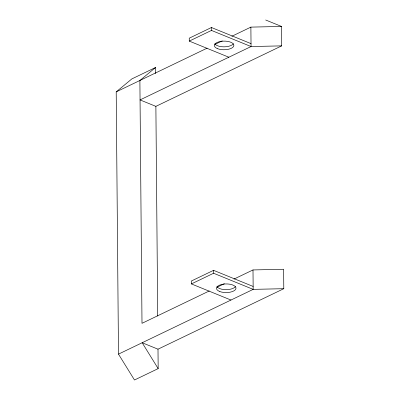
<?xml version="1.0" encoding="UTF-8"?>
<svg xmlns="http://www.w3.org/2000/svg" width="400" height="400" viewBox="0 0 400 400"><rect width="100%" height="100%" fill="white"/><g stroke="black" fill="none" stroke-linecap="round" stroke-linejoin="round"><path stroke-width="0.6" d="M233.94 279.105L253 269.94L283.63 269.27L283.795 288.695L158 349.185L158.17 368.615L134.49 380L118.49 354.13L116.205 91.88L131.86 78.9L155.54 67.515L155.595 73.585M155.54 67.515L139.885 80.495L142 323.315L209.275 290.965M251.025 43.63L211.455 27.51L189.255 38.185L189.285 41.1L228.85 57.22M189.285 41.1L211.48 30.425L251.05 46.545L281.68 45.87L281.51 26.445L265.68 20M116.205 91.88L207.155 48.145M215.005 44.37L222.29 40.865M231.82 36.285L250.88 27.115L281.51 26.445M250.88 27.115L251.05 46.545L140.05 99.92L155.88 106.365L281.68 45.87M253.145 286.45L213.575 270.335L191.375 281.01L191.4 283.92L230.97 300.04M191.4 283.92L213.6 273.245L253.17 289.365L283.795 288.695M217.12 287.19L224.41 283.685M118.49 354.13L253.17 289.365L253 269.94M158 349.185L142.17 342.74L158.17 368.615M211.455 27.51L211.48 30.425M213.575 270.335L213.6 273.245M155.88 106.365L157.71 316.035M233.37 43.795A9.75 4.32 -0.5 0 1 224 46.84A9.75 4.32 -0.5 0 1 214.77 43.845M235.49 286.615A9.75 4.32 -0.5 0 1 226.12 289.66A9.75 4.32 -0.5 0 1 216.89 286.665M219.585 291.455A9.75 4.32 -0.5 0 0 235.74 289.165A9.75 4.32 -0.5 0 0 223.405 284.14A9.75 4.32 -0.5 0 0 219.585 291.455M217.465 48.635A9.75 4.32 -0.5 0 0 233.62 46.345A9.75 4.32 -0.5 0 0 221.285 41.32A9.75 4.32 -0.5 0 0 217.465 48.635"/></g></svg>
